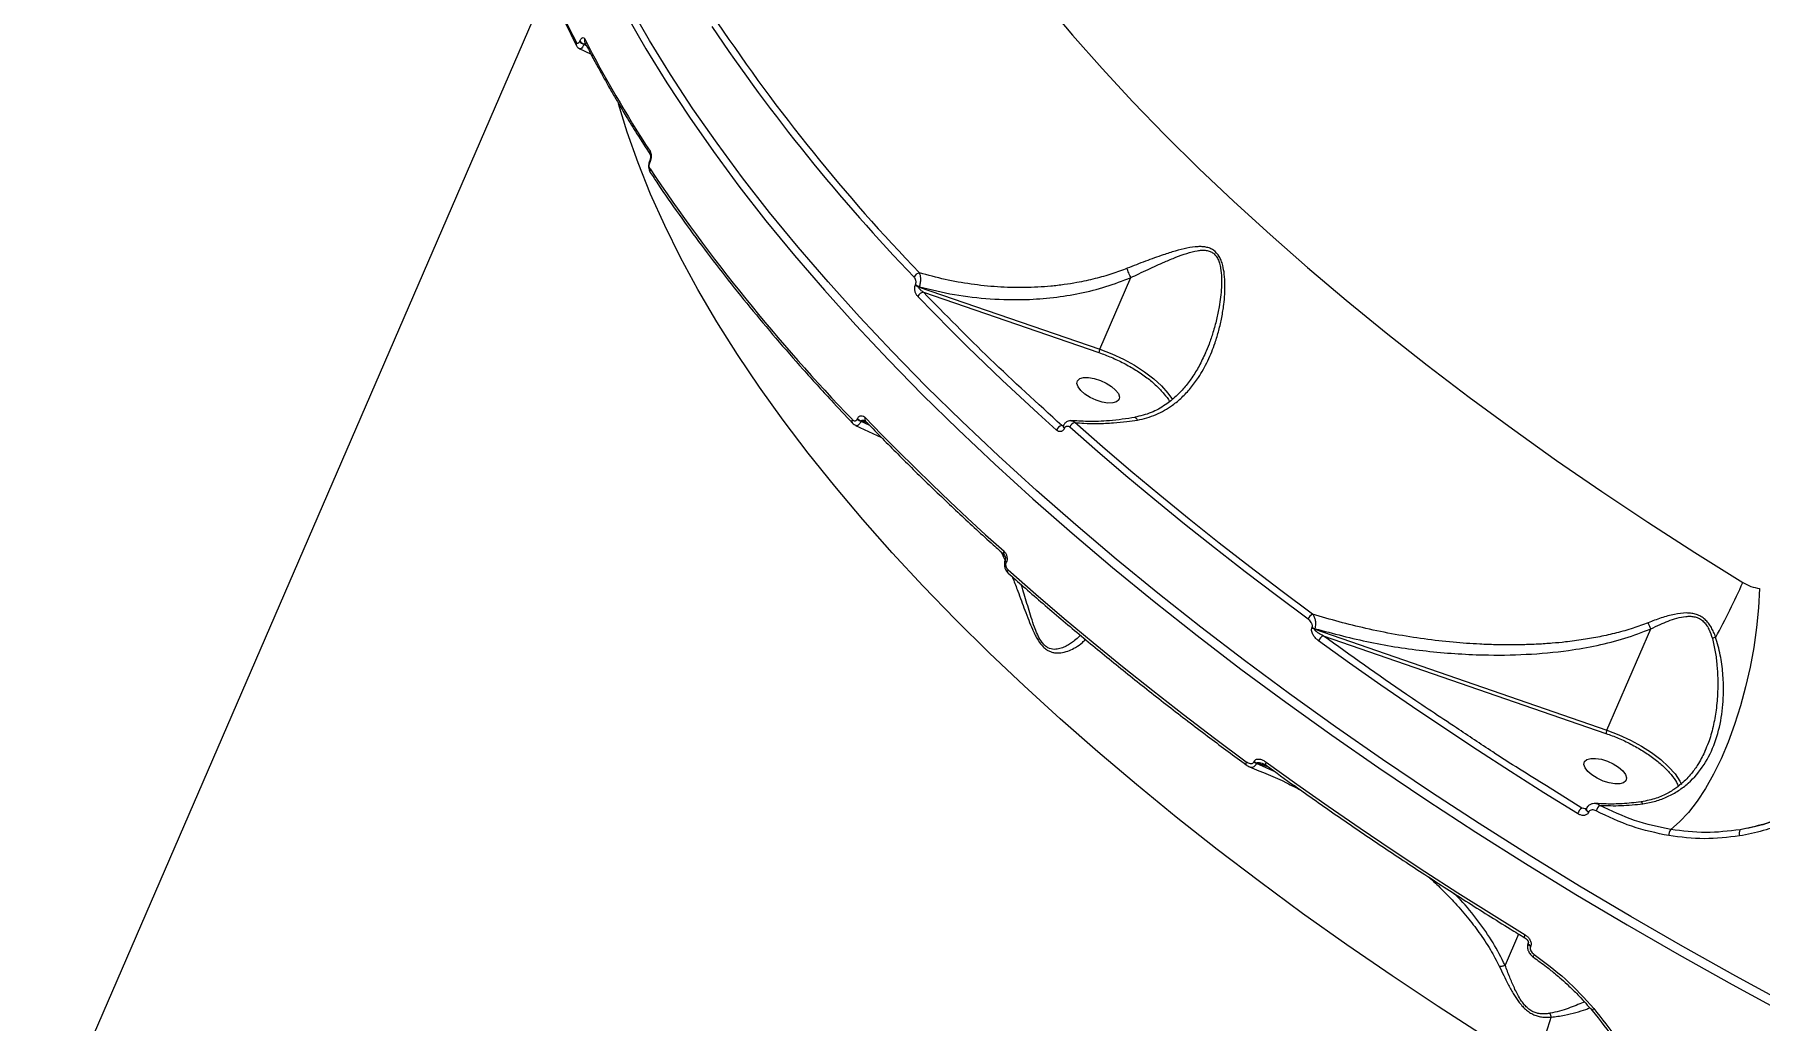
# Model space of a CAD drawing. Header units: millimetres. Extents: x -5873 to 5805, y -5301 to 4302.
# Drawn here: x -879.5 to -538.9, y 110.9 to 305.6 of the extents above; entities that cross this region are included whole.
import ezdxf

# ---------------------------------------------------------------- set-up
doc = ezdxf.new("R2010")
doc.units = ezdxf.units.MM
for name, color, linetype in [('DIKOM_ОБЪЕКТ', 7, 'Continuous'), ('DIKOM_РАЗМЕР_ЗОНА', 7, 'Continuous'), ('DIKOM_РАЗМЕР_ОБЪЕКТА', 7, 'Continuous')]:
    doc.layers.add(name, color=color, linetype=linetype)
doc.styles.add('style1', font='arial.ttf', dxfattribs={"width": 0.8})
doc.dimstyles.new('1-50', dxfattribs={"dimtxt": 300, "dimasz": 200, "dimexe": 100, "dimexo": 0, "dimgap": 100, "dimtad": 1, "dimtxsty": 'style1', "dimcen": 200, "dimclrd": 7, "dimclre": 7, "dimclrt": 7, "dimadec": 1, "dimazin": 2, "dimtfac": 1, "dimtmove": 0, "dimatfit": 2, "dimfxl": 0, "dimlwd": 25, "dimlwe": 18, "dimarcsym": 0})

# ---------------------------------------------------------------- blocks, each defined once
blk = doc.blocks.new('*D9')
at = {"layer": 'Defpoints', "color": 0, "transparency": 16777216}
for p in [(1338.11, 2802.44), (-4588.97, -1585.51), (-117.5, -1585.51)]:
    blk.add_point(p, dxfattribs=at)
at = {"layer": 'DIKOM_РАЗМЕР_ОБЪЕКТА', "color": 7, "lineweight": 18, "transparency": 16777216}
for p, q in [((1338.11, 2802.44), (-4688.97, 2802.44)), ((-117.5, -1585.51), (-4688.97, -1585.51))]:
    blk.add_line(p, q, dxfattribs=at)
at = {"layer": 'DIKOM_РАЗМЕР_ОБЪЕКТА', "color": 7, "lineweight": 25, "transparency": 16777216}
blk.add_line((-4588.97, 2602.44), (-4588.97, -1385.51), dxfattribs=at)
at = {"layer": 'DIKOM_РАЗМЕР_ОБЪЕКТА', "color": 7, "transparency": 16777216}
for points in [[(-4622.31, 2602.44), (-4555.64, 2602.44), (-4588.97, 2802.44)], [(-4622.31, -1385.51), (-4555.64, -1385.51), (-4588.97, -1585.51)]]:
    blk.add_solid(points, dxfattribs=at)
at = {"layer": 'DIKOM_РАЗМЕР_ОБЪЕКТА', "color": 7, "transparency": 16777216, "insert": (-4842.15, 460.98), "char_height": 300, "attachment_point": 5, "rotation": 90, "style": 'style1'}
blk.add_mtext('4400', dxfattribs=at)
blk = doc.blocks.new('*D10')
at = {"layer": 'Defpoints', "color": 0, "transparency": 16777216}
for p in [(4304.51, 1053.39), (-1538.59, -1332.39), (4304.51, -4224.84)]:
    blk.add_point(p, dxfattribs=at)
at = {"layer": 'DIKOM_РАЗМЕР_ОБЪЕКТА', "color": 7, "lineweight": 18, "transparency": 16777216}
for p, q in [((4304.51, 1053.39), (4304.51, -4324.84)), ((-1538.59, -1332.39), (-1538.59, -4324.84))]:
    blk.add_line(p, q, dxfattribs=at)
at = {"layer": 'DIKOM_РАЗМЕР_ОБЪЕКТА', "color": 7, "lineweight": 25, "transparency": 16777216}
blk.add_line((-1338.59, -4224.84), (4104.51, -4224.84), dxfattribs=at)
at = {"layer": 'DIKOM_РАЗМЕР_ОБЪЕКТА', "color": 7, "transparency": 16777216}
for points in [[(-1338.59, -4191.51), (-1338.59, -4258.18), (-1538.59, -4224.84)], [(4104.51, -4191.51), (4104.51, -4258.18), (4304.51, -4224.84)]]:
    blk.add_solid(points, dxfattribs=at)
at = {"layer": 'DIKOM_РАЗМЕР_ОБЪЕКТА', "color": 7, "transparency": 16777216, "insert": (1679.28, -3971.67), "char_height": 300, "attachment_point": 5, "style": 'style1'}
blk.add_mtext('5850', dxfattribs=at)
blk = doc.blocks.new('*D11')
at = {"layer": 'Defpoints', "color": 0, "transparency": 16777216}
for p in [(-510, 4302.44), (-5422.89, -3651.6), (284.83, -3651.6)]:
    blk.add_point(p, dxfattribs=at)
at = {"layer": 'DIKOM_РАЗМЕР_ЗОНА', "color": 7, "lineweight": 18, "transparency": 16777216}
for p, q in [((-510, 4302.44), (-5522.89, 4302.44)), ((284.83, -3651.6), (-5522.89, -3651.6))]:
    blk.add_line(p, q, dxfattribs=at)
at = {"layer": 'DIKOM_РАЗМЕР_ЗОНА', "color": 7, "lineweight": 25, "transparency": 16777216}
blk.add_line((-5422.89, 4102.44), (-5422.89, -3451.6), dxfattribs=at)
at = {"layer": 'DIKOM_РАЗМЕР_ЗОНА', "color": 7, "transparency": 16777216}
for points in [[(-5456.22, 4102.44), (-5389.56, 4102.44), (-5422.89, 4302.44)], [(-5456.22, -3451.6), (-5389.56, -3451.6), (-5422.89, -3651.6)]]:
    blk.add_solid(points, dxfattribs=at)
at = {"layer": 'DIKOM_РАЗМЕР_ЗОНА', "color": 7, "transparency": 16777216, "insert": (-5676.06, -474.49), "char_height": 300, "attachment_point": 5, "rotation": 90, "style": 'style1'}
blk.add_mtext('7950', dxfattribs=at)

msp = doc.modelspace()

# ---------------------------------------------------------------- linework, layer by layer
at = {"layer": 'DIKOM_ОБЪЕКТ', "color": 7, "linetype": 'Continuous', "lineweight": 15}
for p, q in [((-778.022, 315.501), (-894.455, 46.607)), ((-771.827, 304.235), (-771.798, 304.301)), ((-770.941, 303.605), (-770.912, 303.67)), ((-770.458, 303.359), (-770.941, 303.605)), ((-770.556, 303.549), (-770.912, 303.67)), ((-772.065, 302.844), (-769.583, 301.677)), ((-757.971, 280.735), (-757.99, 280.69)), ((-757.933, 280.401), (-757.913, 280.446)), ((-705.529, 256.13), (-705.492, 256.215)), ((-704.74, 255.763), (-704.777, 255.678)), ((-704.777, 255.678), (-669.108, 243.403)), ((-669.108, 243.403), (-662.976, 257.566)), ((-662.976, 257.566), (-662.975, 257.569)), ((-703.941, 254.682), (-669.293, 242.759)), ((-717.337, 228.378), (-712.213, 225.99)), ((-717.002, 229.634), (-716.965, 229.72)), ((-716.25, 229.182), (-716.213, 229.268)), ((-714.533, 228.361), (-716.25, 229.182)), ((-715.017, 228.856), (-716.213, 229.268)), ((-715.608, 229.35), (-715.416, 229.268)), ((-676.323, 228.309), (-676.611, 228.351)), ((-676.333, 228.289), (-676.345, 228.262)), ((-676.12, 227.785), (-676.108, 227.812)), ((-688.673, 203.467), (-688.26, 202.713)), ((-688.26, 202.713), (-687.865, 201.837)), ((-687.781, 201.851), (-687.792, 201.824)), ((-687.568, 201.347), (-687.556, 201.374)), ((-627.23, 188.419), (-627.186, 188.519)), ((-626.624, 188.229), (-626.667, 188.129)), ((-626.667, 188.129), (-568.983, 168.193)), ((-568.983, 168.193), (-560.318, 188.205)), ((-624.999, 186.844), (-569.169, 167.549)), ((-638.709, 161.908), (-638.666, 162.008)), ((-638.147, 161.618), (-638.103, 161.718)), ((-634.391, 159.909), (-638.147, 161.618)), ((-635.793, 160.92), (-638.103, 161.718)), ((-636.884, 161.592), (-636.344, 161.31)), ((-573.958, 152.794), (-580.918, 157.186)), ((-573.057, 152.66), (-573.958, 152.794)), ((-573.303, 152.64), (-573.958, 152.794)), ((-573.046, 152.685), (-573.077, 152.612)), ((-572.606, 151.955), (-572.575, 152.027)), ((-586.414, 127.938), (-589.085, 121.77)), ((-584.513, 126.202), (-584.545, 126.13)), ((-584.073, 125.472), (-584.042, 125.544))]:
    msp.add_line(p, q, dxfattribs=at)
at = {"layer": 'DIKOM_ОБЪЕКТ', "color": 7, "linetype": 'Continuous', "lineweight": 15, "flags": 128}
for points in [[(-533.016, 113.912), (-543.562, 119.626), (-553.979, 125.45), (-564.259, 131.377), (-574.392, 137.404), (-584.37, 143.524), (-594.185, 149.734), (-603.829, 156.026), (-613.293, 162.398), (-622.569, 168.841), (-631.65, 175.353), (-640.528, 181.926), (-649.196, 188.556), (-657.645, 195.237), (-665.87, 201.962), (-673.863, 208.728), (-681.617, 215.527), (-689.126, 222.354), (-696.384, 229.204), (-703.384, 236.07), (-710.121, 242.948), (-716.588, 249.83), (-722.781, 256.711), (-728.694, 263.586), (-734.323, 270.449), (-739.662, 277.293), (-744.706, 284.114), (-749.453, 290.904), (-753.897, 297.66), (-758.035, 304.374), (-761.864, 311.042)], [(-680.03, 312.004), (-674.489, 305.436), (-668.666, 298.86), (-662.565, 292.281), (-656.192, 285.705), (-649.553, 279.139), (-642.654, 272.588), (-635.501, 266.059), (-628.102, 259.558), (-620.463, 253.091), (-612.591, 246.664), (-604.493, 240.282), (-596.178, 233.952), (-587.652, 227.68), (-578.924, 221.471), (-570.002, 215.332), (-560.894, 209.268), (-551.609, 203.284), (-542.155, 197.386)], [(-762.579, 309.392), (-758.75, 302.724), (-754.612, 296.009), (-750.168, 289.254), (-745.421, 282.463), (-740.377, 275.642), (-735.038, 268.798), (-729.409, 261.936), (-723.496, 255.061), (-717.303, 248.179), (-710.836, 241.297), (-704.099, 234.42), (-697.099, 227.553), (-689.841, 220.704), (-682.332, 213.876), (-674.578, 207.077), (-666.585, 200.312), (-658.36, 193.586), (-649.911, 186.905), (-641.243, 180.275), (-632.365, 173.702), (-623.284, 167.191), (-614.008, 160.747), (-604.544, 154.376), (-594.9, 148.083), (-585.085, 141.874), (-575.106, 135.753), (-564.973, 129.727), (-554.694, 123.799), (-544.277, 117.976), (-533.731, 112.261)], [(-593.029, 107.628), (-602.314, 113.612), (-611.422, 119.677), (-620.344, 125.816), (-629.072, 132.025), (-637.598, 138.297), (-645.913, 144.627), (-654.01, 151.008), (-661.882, 157.436), (-669.522, 163.903), (-676.921, 170.404), (-684.073, 176.933), (-690.972, 183.483), (-697.612, 190.05), (-703.985, 196.625), (-710.086, 203.205), (-715.909, 209.781), (-721.449, 216.348), (-726.702, 222.901), (-731.661, 229.432), (-736.322, 235.937), (-740.681, 242.408), (-744.734, 248.84), (-748.478, 255.227), (-751.908, 261.563), (-755.021, 267.841), (-757.815, 274.057), (-760.287, 280.204), (-762.434, 286.277), (-764.138, 291.851)], [(-677.663, 227.448), (-681.294, 230.732), (-684.868, 234.021), (-688.383, 237.316), (-691.839, 240.615), (-695.235, 243.917), (-698.571, 247.223), (-701.846, 250.532), (-705.059, 253.842)], [(-669.108, 243.403), (-666.761, 242.508), (-664.471, 241.454), (-662.294, 240.266), (-660.28, 238.972), (-658.475, 237.602), (-656.923, 236.188), (-655.659, 234.764), (-654.783, 233.484)], [(-670.205, 237.649), (-669.01, 237.269), (-667.849, 236.732), (-666.817, 236.079), (-665.998, 235.365), (-665.457, 234.648), (-665.239, 233.985), (-665.361, 233.429), (-665.814, 233.027), (-666.56, 232.811), (-667.539, 232.798), (-668.672, 232.989), (-669.867, 233.369), (-671.028, 233.906), (-672.06, 234.559), (-672.879, 235.273), (-673.42, 235.99), (-673.638, 236.653), (-673.516, 237.209), (-673.063, 237.611), (-672.317, 237.827), (-671.338, 237.84), (-670.205, 237.649)], [(-715.423, 229.908), (-712.209, 226.597), (-708.935, 223.289), (-705.599, 219.983), (-702.202, 216.68), (-698.747, 213.381), (-695.232, 210.087), (-691.658, 206.797), (-688.027, 203.513)], [(-627.1, 191.112), (-633.354, 195.756), (-639.503, 200.427), (-645.544, 205.125), (-651.475, 209.847), (-657.294, 214.592), (-662.998, 219.357), (-668.585, 224.141), (-674.051, 228.941)], [(-627.993, 190.13), (-634.261, 194.784), (-640.423, 199.466), (-646.478, 204.174), (-652.422, 208.907), (-658.254, 213.662), (-663.97, 218.438), (-669.569, 223.232), (-675.048, 228.042)], [(-687.157, 199.176), (-687.172, 199.184), (-687.248, 199.251), (-687.3, 199.342), (-687.326, 199.455), (-687.325, 199.586), (-687.296, 199.73), (-687.242, 199.882)], [(-687.242, 199.882), (-681.763, 195.072), (-676.164, 190.278), (-670.448, 185.502), (-664.616, 180.747), (-658.671, 176.014), (-652.617, 171.306), (-646.454, 166.624), (-640.186, 161.97)], [(-538.858, 196.165), (-539.069, 192.338), (-539.453, 188.445), (-540.006, 184.525), (-540.722, 180.616), (-541.594, 176.756), (-542.614, 172.984), (-543.772, 169.338), (-545.055, 165.852), (-546.452, 162.562), (-547.948, 159.5), (-549.53, 156.696), (-551.181, 154.178), (-552.884, 151.97), (-554.624, 150.095), (-556.383, 148.572)], [(-574.765, 151.711), (-581.439, 155.849), (-588.038, 160.028), (-594.56, 164.244), (-601.003, 168.497), (-607.363, 172.785), (-613.639, 177.106), (-619.828, 181.459), (-625.928, 185.842)], [(-568.983, 168.193), (-566.636, 167.297), (-564.346, 166.243), (-562.169, 165.055), (-560.155, 163.761), (-558.35, 162.391), (-556.798, 160.978), (-555.534, 159.554), (-554.589, 158.152), (-554.255, 157.499)], [(-640.186, 161.97), (-640.243, 161.82), (-640.277, 161.68), (-640.288, 161.557), (-640.275, 161.454), (-640.239, 161.376), (-640.18, 161.324), (-640.144, 161.308)], [(-636.292, 161.907), (-636.351, 161.75), (-636.385, 161.605), (-636.394, 161.478), (-636.377, 161.375), (-636.335, 161.299), (-636.269, 161.254), (-636.253, 161.248)], [(-636.292, 161.907), (-630.192, 157.524), (-624.003, 153.172), (-617.727, 148.851), (-611.366, 144.563), (-604.924, 140.31), (-598.402, 136.093), (-591.803, 131.915), (-585.129, 127.776)], [(-570.08, 162.439), (-568.885, 162.059), (-567.724, 161.521), (-566.692, 160.869), (-565.873, 160.155), (-565.332, 159.437), (-565.114, 158.774), (-565.236, 158.219), (-565.689, 157.817), (-566.435, 157.6), (-567.414, 157.587), (-568.547, 157.778), (-569.742, 158.158), (-570.903, 158.696), (-571.935, 159.348), (-572.754, 160.062), (-573.295, 160.78), (-573.513, 161.443), (-573.391, 161.998), (-572.938, 162.4), (-572.192, 162.616), (-571.213, 162.63), (-570.08, 162.439)], [(-572.606, 151.955), (-572.819, 152.106), (-572.978, 152.267), (-573.072, 152.423), (-573.091, 152.562), (-573.077, 152.612)], [(-573.045, 152.687), (-573.06, 152.634), (-573.041, 152.495), (-572.947, 152.339), (-572.788, 152.178), (-572.575, 152.027)], [(-585.196, 127.178), (-585.226, 127.205), (-585.25, 127.268), (-585.252, 127.361), (-585.232, 127.48), (-585.19, 127.62), (-585.129, 127.776)], [(-584.073, 125.472), (-584.286, 125.624), (-584.445, 125.784), (-584.539, 125.94), (-584.559, 126.08), (-584.544, 126.132)], [(-584.51, 126.21), (-584.527, 126.152), (-584.508, 126.012), (-584.414, 125.856), (-584.255, 125.696), (-584.042, 125.544)], [(-583.371, 123.919), (-583.439, 123.776), (-583.489, 123.647), (-583.52, 123.537), (-583.53, 123.45), (-583.519, 123.388), (-583.493, 123.356)]]:
    msp.add_lwpolyline(points, dxfattribs=at)
at = {"layer": 'DIKOM_ОБЪЕКТ', "color": 7, "linetype": 'Continuous', "lineweight": 15}
for centre, radius, start, end in [((-634.196, 376.076), 155.928, 188.87407, 207.53977), ((-445.074, 508.922), 362.073, 213.86248, 223.94096), ((-444.592, 509.196), 361.266, 213.86251, 223.94124), ((-771.816, 303.674), 0.71, 154.3437, 205.79606), ((-770.504, 305.155), 1.611, 214.81754, 254.27818), ((-770.477, 305.219), 1.608, 214.78485, 254.30141), ((-770.179, 304.38), 0.719, 154.71494, 206.21078), ((-553.225, 416.529), 244.663, 207.20167, 213.21194), ((-757.693, 280.599), 0.311, 163.48992, 219.53948), ((-757.306, 282.211), 0.688, 153.55403, 210.61112), ((-757.675, 280.644), 0.309, 163.14268, 219.7397), ((-757.313, 278.709), 0.684, 153.49186, 212.55117), ((-457.232, 480.791), 362.119, 213.86307, 223.9403), ((-704.487, 257.109), 1.417, 99.54673, 156.53618), ((-704.176, 257.53), 1.947, 225.96691, 251.99752), ((-704.138, 257.616), 1.948, 225.96406, 251.98702), ((-703.774, 253.297), 1.395, 96.86741, 156.99644), ((-667.068, 242.471), 2.243, 155.43445, 172.62561), ((-717.464, 229.205), 0.602, 149.15299, 219.16738), ((-715.647, 231.036), 1.95, 225.98593, 251.9785), ((-715.611, 231.12), 1.948, 225.96406, 251.98702), ((-714.895, 229.598), 0.612, 149.57752, 217.06661), ((-676.254, 226.87), 1.523, 103.55885, 157.70399), ((-675.883, 228.187), 0.467, 170.50709, 239.55847), ((-675.87, 228.216), 0.469, 171.11338, 239.43912), ((-673.594, 227.431), 1.577, 106.85321, 157.20522), ((-687.559, 203.201), 0.563, 146.23549, 220.23059), ((-687.328, 201.752), 0.47, 171.22779, 239.40479), ((-687.319, 201.777), 0.468, 170.66659, 239.53628), ((-655.694, 246.908), 123.869, 330.85062, 336.43464), ((-626.202, 189.399), 1.934, 117.65302, 157.78427), ((-625.965, 190.18), 2.168, 234.33567, 251.11162), ((-625.925, 190.275), 2.162, 234.32053, 251.14596), ((-624.171, 185.144), 1.89, 115.9667, 158.34562), ((-543.59, 175.851), 11.417, 110.0924, 113.65656), ((-637.447, 163.667), 2.165, 234.33387, 251.13262), ((-637.401, 163.771), 2.17, 234.35899, 251.12729), ((-568.702, 151.471), 2.524, 131.86922, 161.92138), ((-572.342, 150.747), 2.608, 128.29529, 158.32159), ((-554.973, 147.422), 1.819, 140.80656, 181.82541), ((-541.478, 147.814), 1.402, 149.03234, 200.94338), ((-570.734, 112.095), 1.411, 126.38096, 147.07648), ((-656.32, 133.746), 79.479, 336.24555, 343.75627), ((-577.4, 112.654), 2.851, 187.54578, 203.55806)]:
    msp.add_arc(centre, radius, start, end, dxfattribs=at)
for points, knots in [([(-788.304, 351.601), (-788.282, 351.414), (-788.051, 349.452), (-787.362, 345.642), (-786.219, 340.169), (-784.787, 334.618), (-783.101, 329.003), (-781.153, 323.325), (-778.951, 317.589), (-776.478, 311.795), (-774.305, 307.052), (-772.864, 304.223), (-772.425, 303.36)], [0, 0, 0, 0, 0.0123163, 0.1293072, 0.2463154, 0.3633387, 0.4803738, 0.5974186, 0.71447, 0.8315258, 0.948585, 1, 1, 1, 1]), ([(-771.827, 304.235), (-771.851, 304.183), (-771.9, 304.078), (-771.985, 303.957), (-772.073, 303.867), (-772.191, 303.799), (-772.334, 303.802), (-772.415, 303.921), (-772.456, 303.981)], [0, 0, 0, 0, 0.1257417, 0.2510697, 0.3758654, 0.501348, 0.7504791, 1, 1, 1, 1]), ([(-772.456, 303.366), (-772.415, 303.294), (-772.334, 303.151), (-772.122, 302.912), (-771.932, 302.807), (-771.807, 302.737)], [0, 0, 0, 0, 0.2514065, 0.5030558, 1, 1, 1, 1]), ([(-770.941, 303.605), (-771.048, 303.408), (-771.261, 303.016), (-771.58, 302.709), (-771.734, 302.735), (-771.807, 302.748)], [0, 0, 0, 0, 0.3450326, 0.6873322, 1, 1, 1, 1]), ([(-771.798, 304.301), (-771.76, 304.381), (-771.685, 304.541), (-771.555, 304.726), (-771.419, 304.862), (-771.239, 304.965), (-771.018, 304.961), (-770.892, 304.779), (-770.829, 304.687)], [0, 0, 0, 0, 0.1252958, 0.2510316, 0.3755151, 0.5013203, 0.7505251, 1, 1, 1, 1]), ([(-770.912, 303.67), (-770.898, 303.697), (-770.868, 303.753), (-770.8, 303.811), (-770.717, 303.846), (-770.616, 303.857), (-770.546, 303.832), (-770.507, 303.819)], [0, 0, 0, 0, 0.1640793, 0.3401774, 0.5330238, 0.746861, 1, 1, 1, 1]), ([(-770.824, 304.063), (-770.337, 303.12), (-769.438, 301.379), (-768.143, 298.973), (-767.053, 296.997), (-766.165, 295.417), (-765.257, 293.829), (-764.109, 291.856), (-762.497, 289.156), (-760.408, 285.756), (-758.792, 283.249), (-757.91, 281.879)], [0, 0, 0, 0, 0.1290153, 0.2382775, 0.3277849, 0.3975386, 0.4524879, 0.5428805, 0.6642631, 0.8166371, 1, 1, 1, 1]), ([(-757.991, 280.688), (-758.031, 280.585), (-758.109, 280.382), (-758.204, 279.945), (-758.232, 279.402), (-758.152, 278.852), (-758.013, 278.588), (-757.957, 278.479)], [0, 0, 0, 0, 0.1496521, 0.2933329, 0.565155, 0.8214988, 1, 1, 1, 1]), ([(-757.925, 279.014), (-757.968, 279.1), (-758.054, 279.271), (-758.092, 279.646), (-758.057, 280.049), (-757.974, 280.283), (-757.933, 280.401)], [0, 0, 0, 0, 0.2500295, 0.499843, 0.7492054, 1, 1, 1, 1]), ([(-757.898, 281.86), (-757.893, 281.851), (-757.883, 281.832), (-757.861, 281.762), (-757.84, 281.656), (-757.828, 281.513), (-757.83, 281.337), (-757.852, 281.138), (-757.897, 280.926), (-757.946, 280.799), (-757.972, 280.733)], [0, 0, 0, 0, 0.0938828, 0.1955124, 0.3057846, 0.42556, 0.5552006, 0.6945898, 0.8429412, 1, 1, 1, 1]), ([(-757.922, 282.517), (-757.859, 282.39), (-757.733, 282.135), (-757.677, 281.574), (-757.727, 280.972), (-757.851, 280.622), (-757.913, 280.446)], [0, 0, 0, 0, 0.249999, 0.4998331, 0.7494735, 1, 1, 1, 1]), ([(-757.872, 278.353), (-757.386, 277.605), (-755.589, 274.846), (-752.233, 270.047), (-747.81, 263.958), (-743.135, 257.849), (-738.232, 251.725), (-733.102, 245.589), (-727.739, 239.446), (-722.69, 233.86), (-719.332, 230.323), (-717.919, 228.835)], [0, 0, 0, 0, 0.0458885, 0.1693892, 0.2928855, 0.4163775, 0.5398657, 0.6633468, 0.7868247, 0.9102952, 1, 1, 1, 1]), ([(-661.702, 229.441), (-661.07, 229.572), (-659.797, 229.835), (-658.007, 230.496), (-656.311, 231.34), (-654.592, 232.454), (-652.858, 233.903), (-651.153, 235.735), (-649.394, 238.128), (-647.733, 241.112), (-646.457, 244.272), (-645.587, 247.15), (-645.008, 249.679), (-644.633, 252.067), (-644.436, 254.223), (-644.383, 256.232), (-644.486, 258.154), (-644.761, 259.758), (-645.127, 260.907), (-645.644, 262.011), (-646.408, 262.877), (-647.369, 263.381), (-648.133, 263.596), (-648.944, 263.687), (-650.185, 263.68), (-651.951, 263.409), (-654.221, 262.825), (-656.941, 261.962), (-660.09, 260.835), (-662.503, 259.88), (-663.714, 259.401)], [0, 0, 0, 0, 0.0313126, 0.0630873, 0.0939379, 0.1255625, 0.165557, 0.2071689, 0.2507388, 0.3133115, 0.3752883, 0.4166909, 0.4587715, 0.5001164, 0.5326198, 0.5624601, 0.5964646, 0.6253559, 0.6418225, 0.6568724, 0.6882486, 0.703388, 0.7196696, 0.7345083, 0.7507994, 0.7906441, 0.8333515, 0.8757659, 0.9376992, 1, 1, 1, 1]), ([(-662.976, 257.566), (-662.452, 257.82), (-661.317, 258.372), (-659.636, 259.165), (-657.933, 259.951), (-656.102, 260.764), (-654.106, 261.599), (-651.966, 262.381), (-650.275, 262.838), (-649.059, 262.982), (-648.267, 262.979), (-647.521, 262.84), (-646.817, 262.508), (-646.327, 262.055), (-645.997, 261.591), (-645.725, 261.086), (-645.46, 260.367), (-645.19, 259.148), (-645.058, 257.539), (-645.095, 255.619), (-645.265, 253.708), (-645.576, 251.596), (-646.058, 249.261), (-646.734, 246.802), (-647.479, 244.566), (-648.055, 243.224), (-648.315, 242.618)], [0, 0, 0, 0, 0.043731, 0.0948592, 0.1420555, 0.1892294, 0.2531966, 0.3168418, 0.3793375, 0.4045254, 0.4267887, 0.4518362, 0.4744857, 0.4979262, 0.5099547, 0.5223991, 0.5448439, 0.5702485, 0.6182053, 0.6657854, 0.7131804, 0.7606027, 0.8240324, 0.89011, 0.950405, 1, 1, 1, 1]), ([(-663.714, 259.401), (-664.713, 259.023), (-666.778, 258.243), (-670.095, 257.305), (-673.244, 256.621), (-676.178, 256.152), (-678.751, 255.854), (-681.399, 255.661), (-684.91, 255.548), (-689.325, 255.671), (-694.54, 256.222), (-699.694, 257.128), (-703.044, 258.046), (-704.722, 258.506)], [0, 0, 0, 0, 0.0781075, 0.1613318, 0.2497934, 0.3106118, 0.3750505, 0.4356379, 0.5007505, 0.6262809, 0.7508227, 0.8751052, 1, 1, 1, 1]), ([(-662.975, 257.569), (-663.049, 257.711), (-663.199, 257.999), (-663.408, 258.483), (-663.59, 258.968), (-663.673, 259.258), (-663.714, 259.401)], [0, 0, 0, 0, 0.2457989, 0.5000388, 0.7542294, 1, 1, 1, 1]), ([(-705.492, 256.215), (-705.47, 256.276), (-705.425, 256.398), (-705.401, 256.607), (-705.406, 256.82), (-705.454, 257.093), (-705.572, 257.408), (-705.715, 257.585), (-705.787, 257.673)], [0, 0, 0, 0, 0.1242831, 0.2501074, 0.3726145, 0.500566, 0.7503526, 1, 1, 1, 1]), ([(-705.059, 253.842), (-705.172, 253.981), (-705.398, 254.26), (-705.582, 254.754), (-705.659, 255.182), (-705.669, 255.516), (-705.633, 255.844), (-705.563, 256.035), (-705.529, 256.13)], [0, 0, 0, 0, 0.2496077, 0.4993637, 0.6272904, 0.7498936, 0.8763647, 1, 1, 1, 1]), ([(-703.941, 254.682), (-704.132, 254.807), (-704.42, 254.993), (-704.695, 255.309), (-704.785, 255.5), (-704.797, 255.613), (-704.784, 255.657), (-704.777, 255.678)], [0, 0, 0, 0, 0.4998143, 0.7497776, 0.8917149, 0.9485417, 1, 1, 1, 1]), ([(-704.74, 255.763), (-704.698, 255.886), (-704.613, 256.13), (-704.528, 256.536), (-704.481, 256.943), (-704.468, 257.452), (-704.527, 258.032), (-704.658, 258.35), (-704.722, 258.506)], [0, 0, 0, 0, 0.1344525, 0.2676528, 0.398082, 0.5246051, 0.7667517, 1, 1, 1, 1]), ([(-704.74, 255.763), (-702.45, 255.203), (-697.858, 254.079), (-690.768, 253.266), (-684.216, 253.135), (-678.286, 253.571), (-673.023, 254.415), (-667.869, 255.683), (-664.61, 256.939), (-662.975, 257.569)], [0, 0, 0, 0, 0.1663115, 0.3333899, 0.4995699, 0.625222, 0.7503523, 0.8748267, 1, 1, 1, 1]), ([(-676.611, 228.351), (-681.404, 232.724), (-690.991, 241.471), (-699.624, 250.279), (-703.941, 254.682)], [0, 0, 0, 0, 0.5000018, 1, 1, 1, 1]), ([(-669.293, 242.759), (-668.48, 242.461), (-666.818, 241.851), (-664.354, 240.679), (-661.966, 239.324), (-659.78, 237.818), (-657.886, 236.231), (-656.43, 234.65), (-655.602, 233.59), (-655.378, 233.098), (-655.375, 233.091)], [0, 0, 0, 0, 0.1341486, 0.2744129, 0.4190818, 0.566067, 0.7130514, 0.8577201, 0.9979913, 1, 1, 1, 1]), ([(-648.259, 242.707), (-648.666, 241.827), (-649.455, 240.122), (-650.874, 237.821), (-652.394, 235.825), (-654.131, 234.001), (-656.263, 232.294), (-658.958, 230.751), (-661.124, 230.238), (-662.231, 229.976)], [0, 0, 0, 0, 0.1452429, 0.2810953, 0.4088582, 0.5245466, 0.6654565, 0.8290171, 1, 1, 1, 1]), ([(-717.981, 229.513), (-717.901, 229.443), (-717.743, 229.303), (-717.511, 229.25), (-717.33, 229.283), (-717.201, 229.355), (-717.085, 229.469), (-717.029, 229.579), (-717.002, 229.634)], [0, 0, 0, 0, 0.2487793, 0.498297, 0.6263283, 0.7493054, 0.8753707, 1, 1, 1, 1]), ([(-717.934, 228.828), (-717.837, 228.737), (-717.641, 228.555), (-717.428, 228.451), (-717.322, 228.4)], [0, 0, 0, 0, 0.4993536, 1, 1, 1, 1]), ([(-717.321, 228.414), (-717.222, 228.384), (-717.064, 228.335), (-716.82, 228.449), (-716.621, 228.612), (-716.423, 228.855), (-716.308, 229.073), (-716.25, 229.182)], [0, 0, 0, 0, 0.2889836, 0.4605685, 0.6370798, 0.8169117, 1, 1, 1, 1]), ([(-716.965, 229.72), (-716.921, 229.805), (-716.833, 229.978), (-716.651, 230.153), (-716.448, 230.264), (-716.164, 230.315), (-715.799, 230.236), (-715.548, 230.017), (-715.423, 229.908)], [0, 0, 0, 0, 0.1238546, 0.2505807, 0.373275, 0.5015279, 0.7510287, 1, 1, 1, 1]), ([(-716.213, 229.268), (-716.202, 229.286), (-716.18, 229.325), (-716.094, 229.382), (-715.907, 229.412), (-715.684, 229.387), (-715.533, 229.317), (-715.484, 229.294)], [0, 0, 0, 0, 0.0829826, 0.174365, 0.4031498, 0.8045045, 1, 1, 1, 1]), ([(-715.383, 229.229), (-713.407, 227.195), (-709.443, 223.114), (-703.228, 216.996), (-696.797, 210.88), (-691.709, 206.162), (-688.704, 203.493), (-687.978, 202.849)], [0, 0, 0, 0, 0.2305015, 0.462435, 0.6943512, 0.9262472, 1, 1, 1, 1]), ([(-676.181, 228.229), (-676.249, 228.235), (-676.397, 228.25), (-676.536, 228.315), (-676.611, 228.351)], [0, 0, 0, 0, 0.4596656, 1, 1, 1, 1]), ([(-674.689, 229.315), (-674.829, 229.317), (-675.127, 229.321), (-675.584, 229.154), (-676.036, 228.823), (-676.232, 228.471), (-676.334, 228.288)], [0, 0, 0, 0, 0.2114008, 0.4499741, 0.7157347, 1, 1, 1, 1]), ([(-676.108, 227.812), (-676.08, 227.867), (-676.025, 227.977), (-675.909, 228.101), (-675.777, 228.19), (-675.586, 228.253), (-675.326, 228.24), (-675.141, 228.108), (-675.048, 228.042)], [0, 0, 0, 0, 0.1249892, 0.2509867, 0.3752318, 0.5011852, 0.7504927, 1, 1, 1, 1]), ([(-662.129, 229.957), (-663.834, 229.703), (-666.998, 229.231), (-671.292, 229.096), (-673.822, 229.263), (-674.966, 229.339)], [0, 0, 0, 0, 0.390371, 0.7242476, 1, 1, 1, 1]), ([(-674.681, 229.276), (-674.613, 229.278), (-674.386, 229.285), (-674.189, 229.082), (-674.051, 228.941)], [0, 0, 0, 0, 0.3036226, 1, 1, 1, 1]), ([(-674.051, 228.941), (-673.45, 228.894), (-671.982, 228.78), (-669.445, 228.732), (-666.621, 228.842), (-663.98, 229.093), (-662.398, 229.335), (-661.702, 229.441)], [0, 0, 0, 0, 0.1503634, 0.3668198, 0.6226241, 0.8340835, 1, 1, 1, 1]), ([(-661.702, 229.441), (-661.746, 229.521), (-661.837, 229.689), (-661.979, 229.855), (-662.112, 229.949), (-662.187, 229.936), (-662.219, 229.931)], [0, 0, 0, 0, 0.2469633, 0.5115772, 0.789447, 1, 1, 1, 1]), ([(-676.12, 227.785), (-676.16, 227.704), (-676.241, 227.543), (-676.41, 227.361), (-676.602, 227.229), (-676.882, 227.137), (-677.26, 227.157), (-677.529, 227.351), (-677.663, 227.448)], [0, 0, 0, 0, 0.1251349, 0.251014, 0.3751734, 0.5012614, 0.7504829, 1, 1, 1, 1]), ([(-688.26, 202.713), (-688.175, 202.677), (-688.045, 202.623), (-687.85, 202.625), (-687.784, 202.626)], [0, 0, 0, 0, 0.6591323, 1, 1, 1, 1]), ([(-688.037, 202.886), (-687.97, 202.813), (-687.841, 202.67), (-687.731, 202.389), (-687.7, 202.103), (-687.754, 201.934), (-687.781, 201.851)], [0, 0, 0, 0, 0.2780411, 0.5370361, 0.7736294, 1, 1, 1, 1]), ([(-688.027, 203.513), (-687.907, 203.382), (-687.668, 203.12), (-687.488, 202.641), (-687.422, 202.239), (-687.419, 201.934), (-687.458, 201.637), (-687.523, 201.462), (-687.556, 201.374)], [0, 0, 0, 0, 0.2500089, 0.4991883, 0.6251348, 0.7494914, 0.8750293, 1, 1, 1, 1]), ([(-687.793, 201.824), (-687.841, 201.688), (-687.934, 201.426), (-687.969, 200.993), (-687.938, 200.587), (-687.826, 200.117), (-687.602, 199.62), (-687.333, 199.34), (-687.207, 199.209)], [0, 0, 0, 0, 0.1583506, 0.3065599, 0.443917, 0.5712516, 0.7994039, 1, 1, 1, 1]), ([(-687.242, 199.882), (-687.324, 199.972), (-687.489, 200.152), (-687.612, 200.48), (-687.657, 200.755), (-687.66, 200.964), (-687.634, 201.167), (-687.59, 201.287), (-687.568, 201.347)], [0, 0, 0, 0, 0.2499966, 0.4991901, 0.6254675, 0.749523, 0.8754092, 1, 1, 1, 1]), ([(-687.191, 199.219), (-686.212, 198.343), (-682.968, 195.439), (-677.256, 190.535), (-670.066, 184.511), (-662.684, 178.522), (-655.124, 172.571), (-647.641, 166.838), (-642.595, 163.112), (-640.193, 161.338)], [0, 0, 0, 0, 0.0682089, 0.2259473, 0.3836667, 0.541364, 0.699038, 0.856679, 1, 1, 1, 1]), ([(-686.456, 198.564), (-686.385, 198.395), (-685.99, 197.449), (-685.376, 195.831), (-684.609, 193.778), (-683.901, 191.855), (-683.198, 189.985), (-682.553, 188.402), (-682.005, 187.222), (-681.385, 186.044), (-680.664, 184.987), (-679.836, 184.218), (-679.202, 183.818), (-678.56, 183.57), (-677.63, 183.392), (-676.435, 183.49), (-675.106, 183.907), (-673.748, 184.593), (-672.648, 185.346), (-672.147, 185.935), (-671.973, 186.139)], [0, 0, 0, 0, 0.0171688, 0.0963682, 0.1582893, 0.2161691, 0.280448, 0.3362765, 0.3679162, 0.3966993, 0.456965, 0.4867738, 0.5173808, 0.5463005, 0.5779735, 0.6539619, 0.7359739, 0.8175299, 0.9367858, 1, 1, 1, 1]), ([(-672.961, 186.966), (-673.029, 186.886), (-673.351, 186.506), (-674.002, 185.945), (-674.875, 185.293), (-675.754, 184.773), (-676.726, 184.35), (-677.641, 184.14), (-678.428, 184.157), (-679.05, 184.305), (-679.67, 184.63), (-680.268, 185.173), (-680.886, 186.009), (-681.481, 187.161), (-682.088, 188.699), (-682.659, 190.42), (-683.223, 192.277), (-683.771, 194.114), (-684.235, 195.677), (-684.532, 196.606), (-684.641, 196.946)], [0, 0, 0, 0, 0.0250504, 0.1179328, 0.187435, 0.2570168, 0.3270176, 0.3976683, 0.4352199, 0.4683732, 0.5045117, 0.539069, 0.5725787, 0.6255168, 0.6799282, 0.7497918, 0.8199932, 0.8899687, 0.9597099, 1, 1, 1, 1]), ([(-542.155, 197.386), (-541.624, 197.094), (-540.563, 196.509), (-539.426, 196.28), (-538.858, 196.165)], [0, 0, 0, 0, 0.5004331, 1, 1, 1, 1]), ([(-560.859, 189.398), (-561.841, 189.031), (-563.883, 188.268), (-567.077, 187.37), (-570.363, 186.626), (-573.728, 186.037), (-576.873, 185.625), (-579.862, 185.342), (-582.666, 185.157), (-585.469, 185.052), (-588.278, 185.02), (-591.103, 185.056), (-594.822, 185.195), (-599.501, 185.529), (-605.086, 186.167), (-610.841, 187.076), (-616.451, 188.217), (-621.893, 189.547), (-625.361, 190.589), (-627.1, 191.112)], [0, 0, 0, 0, 0.0475377, 0.0988205, 0.1492375, 0.1985514, 0.2514817, 0.2905758, 0.3321964, 0.3763717, 0.4151153, 0.4568797, 0.5016848, 0.5801496, 0.6647744, 0.750888, 0.8385495, 0.9190233, 1, 1, 1, 1]), ([(-626.624, 188.229), (-626.576, 188.375), (-626.483, 188.659), (-626.445, 189.129), (-626.469, 189.567), (-626.563, 190.08), (-626.759, 190.637), (-626.988, 190.956), (-627.1, 191.112)], [0, 0, 0, 0, 0.1501498, 0.2929807, 0.4248995, 0.5488183, 0.7794357, 1, 1, 1, 1]), ([(-547.513, 186.573), (-547.641, 186.91), (-547.885, 187.553), (-548.359, 188.485), (-548.915, 189.329), (-549.601, 190.08), (-550.399, 190.67), (-551.292, 191.07), (-552.249, 191.291), (-553.711, 191.389), (-555.75, 191.108), (-558.286, 190.395), (-560, 189.731), (-560.859, 189.398)], [0, 0, 0, 0, 0.0657227, 0.1254998, 0.1908447, 0.2510034, 0.3133812, 0.3762158, 0.4361126, 0.5015304, 0.6579092, 0.8285307, 1, 1, 1, 1]), ([(-627.186, 188.519), (-627.173, 188.554), (-627.147, 188.626), (-627.129, 188.786), (-627.151, 188.99), (-627.232, 189.228), (-627.386, 189.519), (-627.638, 189.841), (-627.875, 190.034), (-627.993, 190.13)], [0, 0, 0, 0, 0.0616617, 0.1252868, 0.2506519, 0.3692984, 0.5010209, 0.7503636, 1, 1, 1, 1]), ([(-625.928, 185.842), (-626.119, 185.996), (-626.499, 186.304), (-626.973, 186.915), (-627.26, 187.526), (-627.318, 187.991), (-627.291, 188.248), (-627.25, 188.362), (-627.23, 188.419)], [0, 0, 0, 0, 0.249872, 0.4995011, 0.7488466, 0.8743999, 0.9379985, 1, 1, 1, 1]), ([(-624.999, 186.844), (-625.323, 187.008), (-625.811, 187.255), (-626.348, 187.643), (-626.595, 187.88), (-626.67, 188.03), (-626.678, 188.092), (-626.671, 188.117), (-626.667, 188.129)], [0, 0, 0, 0, 0.4982027, 0.7484291, 0.9096312, 0.9611122, 0.9815581, 1, 1, 1, 1]), ([(-626.624, 188.229), (-623.012, 187.278), (-615.8, 185.377), (-604.665, 183.69), (-594.351, 182.952), (-584.943, 183.062), (-577.412, 183.741), (-570.908, 184.876), (-565.443, 186.226), (-562.012, 187.556), (-560.317, 188.213)], [0, 0, 0, 0, 0.1664698, 0.3324434, 0.4987732, 0.6240182, 0.7488537, 0.8337976, 0.9179427, 1, 1, 1, 1]), ([(-560.317, 188.213), (-560.416, 188.401), (-560.614, 188.776), (-560.778, 189.191), (-560.859, 189.398)], [0, 0, 0, 0, 0.4999867, 1, 1, 1, 1]), ([(-560.318, 188.205), (-559.696, 188.507), (-558.568, 189.055), (-556.857, 189.768), (-555.18, 190.341), (-553.678, 190.665), (-552.468, 190.71), (-551.557, 190.588), (-550.701, 190.266), (-549.946, 189.717), (-549.325, 188.986), (-548.672, 187.872), (-548.37, 186.927), (-548.171, 186.309)], [0, 0, 0, 0, 0.1375849, 0.2496824, 0.3738523, 0.4983021, 0.564642, 0.6235493, 0.6870713, 0.7493881, 0.8086558, 0.8747373, 1, 1, 1, 1]), ([(-560.318, 188.205), (-560.317, 188.207), (-560.316, 188.209), (-560.317, 188.211), (-560.317, 188.212), (-560.317, 188.213)], [0, 0, 0, 0, 0.5559969, 0.7897663, 1, 1, 1, 1]), ([(-598.68, 168.651), (-602, 170.843), (-611.033, 176.807), (-619.588, 182.955), (-624.999, 186.844)], [0, 0, 0, 0, 0.3675266, 1, 1, 1, 1]), ([(-561.877, 153.663), (-561.022, 153.816), (-559.322, 154.122), (-556.974, 155.022), (-554.824, 156.209), (-552.261, 158.18), (-549.655, 161.267), (-547.506, 165.696), (-546.267, 170.615), (-545.887, 175.27), (-546.058, 179.43), (-546.504, 183.045), (-547.175, 185.394), (-547.513, 186.573)], [0, 0, 0, 0, 0.062977, 0.1251354, 0.1876148, 0.250284, 0.3749764, 0.4992949, 0.6242144, 0.7486001, 0.8323192, 0.9158184, 1, 1, 1, 1]), ([(-548.171, 186.309), (-547.962, 185.439), (-547.543, 183.705), (-547.231, 181.053), (-547.075, 178.402), (-547.098, 175.426), (-547.363, 172.226), (-547.981, 168.867), (-548.74, 166.156), (-549.408, 164.619), (-549.647, 164.07)], [0, 0, 0, 0, 0.1149038, 0.2292184, 0.3438002, 0.4587967, 0.6173919, 0.7668491, 0.9167127, 1, 1, 1, 1]), ([(-580.918, 157.186), (-584.494, 159.405), (-590.549, 163.164), (-596.318, 167.057), (-598.68, 168.651)], [0, 0, 0, 0, 0.5904682, 1, 1, 1, 1]), ([(-568.983, 168.193), (-569.007, 168.135), (-569.054, 168.02), (-569.114, 167.83), (-569.158, 167.658), (-569.165, 167.585), (-569.169, 167.549)], [0, 0, 0, 0, 0.2500547, 0.4999764, 0.75001, 1, 1, 1, 1]), ([(-569.169, 167.549), (-568.356, 167.251), (-566.694, 166.641), (-564.23, 165.47), (-561.842, 164.115), (-559.654, 162.608), (-557.767, 161.023), (-556.287, 159.437), (-555.323, 158.124), (-555.014, 157.387), (-554.907, 157.132)], [0, 0, 0, 0, 0.1251159, 0.2559554, 0.3909035, 0.5279983, 0.6650947, 0.8000465, 0.9308818, 1, 1, 1, 1]), ([(-549.561, 164.2), (-549.978, 163.329), (-550.707, 161.805), (-551.924, 160.075), (-552.978, 158.839), (-554.057, 157.775), (-555.428, 156.666), (-557.267, 155.54), (-559.645, 154.513), (-561.541, 154.171), (-562.56, 153.987)], [0, 0, 0, 0, 0.1663584, 0.2911783, 0.3737586, 0.4543895, 0.557714, 0.6834563, 0.8298002, 1, 1, 1, 1]), ([(-640.241, 161.378), (-640.125, 161.291), (-639.894, 161.117), (-639.644, 161.006), (-639.52, 160.951)], [0, 0, 0, 0, 0.5044238, 1, 1, 1, 1]), ([(-640.186, 161.97), (-640.062, 161.888), (-639.814, 161.725), (-639.472, 161.612), (-639.2, 161.59), (-639.001, 161.625), (-638.819, 161.718), (-638.745, 161.846), (-638.709, 161.908)], [0, 0, 0, 0, 0.2485679, 0.4979298, 0.6297529, 0.7488609, 0.8790542, 1, 1, 1, 1]), ([(-639.534, 160.926), (-637.072, 159.942), (-633.57, 158.542), (-630.287, 156.788), (-629.312, 156.267)], [0, 0, 0, 0, 0.7032671, 1, 1, 1, 1]), ([(-639.517, 160.969), (-639.395, 160.923), (-639.192, 160.845), (-638.888, 160.89), (-638.622, 161.012), (-638.355, 161.243), (-638.218, 161.491), (-638.147, 161.618)], [0, 0, 0, 0, 0.250037, 0.41934, 0.5994039, 0.794169, 1, 1, 1, 1]), ([(-638.666, 162.008), (-638.639, 162.06), (-638.585, 162.166), (-638.429, 162.328), (-638.094, 162.506), (-637.542, 162.505), (-636.894, 162.298), (-636.493, 162.037), (-636.292, 161.907)], [0, 0, 0, 0, 0.0621309, 0.126013, 0.2513787, 0.5007427, 0.750373, 1, 1, 1, 1]), ([(-638.103, 161.718), (-638.097, 161.729), (-638.084, 161.751), (-638.035, 161.786), (-637.878, 161.826), (-637.546, 161.786), (-637.195, 161.707), (-636.968, 161.613), (-636.908, 161.588)], [0, 0, 0, 0, 0.0311574, 0.0657055, 0.1526061, 0.4242755, 0.8487659, 1, 1, 1, 1]), ([(-636.291, 161.28), (-634.371, 159.887), (-629.776, 156.553), (-622.325, 151.341), (-613.974, 145.64), (-605.477, 140.002), (-596.839, 134.436), (-590.073, 130.164), (-586.147, 127.774), (-585.188, 127.19)], [0, 0, 0, 0, 0.1189812, 0.2846456, 0.4502479, 0.6157795, 0.781223, 0.9465568, 1, 1, 1, 1]), ([(-571.232, 153.703), (-571.43, 153.702), (-571.821, 153.698), (-572.37, 153.481), (-572.802, 153.136), (-572.969, 152.828), (-573.045, 152.687)], [0, 0, 0, 0, 0.2741492, 0.5406343, 0.7899805, 1, 1, 1, 1]), ([(-570.387, 153.35), (-570.562, 153.474), (-570.828, 153.662), (-571.109, 153.666), (-571.205, 153.668)], [0, 0, 0, 0, 0.658244, 1, 1, 1, 1]), ([(-562.252, 154.028), (-563.496, 153.892), (-565.806, 153.64), (-568.792, 153.579), (-570.508, 153.674), (-571.202, 153.713)], [0, 0, 0, 0, 0.4097368, 0.7612679, 1, 1, 1, 1]), ([(-570.387, 153.35), (-568.987, 153.303), (-566.192, 153.208), (-563.313, 153.511), (-561.877, 153.663)], [0, 0, 0, 0, 0.5009714, 1, 1, 1, 1]), ([(-556.383, 148.572), (-558.783, 149.075), (-563.586, 150.083), (-568.12, 152.261), (-570.387, 153.35)], [0, 0, 0, 0, 0.4999532, 1, 1, 1, 1]), ([(-561.877, 153.663), (-561.964, 153.783), (-562.098, 153.967), (-562.249, 154.032), (-562.307, 154.013), (-562.323, 154.008)], [0, 0, 0, 0, 0.5760442, 0.8868354, 1, 1, 1, 1]), ([(-525.433, 154.573), (-526.734, 153.682), (-529.336, 151.901), (-533.617, 149.852), (-538.094, 148.24), (-541.223, 147.622), (-542.787, 147.313)], [0, 0, 0, 0, 0.2506444, 0.5013251, 0.7506014, 1, 1, 1, 1]), ([(-525.527, 155.847), (-526.772, 154.989), (-529.283, 153.258), (-533.458, 151.21), (-537.918, 149.547), (-541.084, 148.874), (-542.68, 148.535)], [0, 0, 0, 0, 0.2440508, 0.4920603, 0.7440428, 1, 1, 1, 1]), ([(-525.699, 155.662), (-526.571, 155.05), (-528.286, 153.848), (-530.989, 152.34), (-534.253, 150.824), (-538.118, 149.441), (-541.179, 148.833), (-542.68, 148.535)], [0, 0, 0, 0, 0.173136, 0.3402607, 0.5013843, 0.7555296, 1, 1, 1, 1]), ([(-572.606, 151.955), (-572.654, 151.867), (-572.752, 151.687), (-572.989, 151.507), (-573.265, 151.394), (-573.662, 151.34), (-574.186, 151.409), (-574.572, 151.61), (-574.765, 151.711)], [0, 0, 0, 0, 0.1230842, 0.2505271, 0.3721911, 0.5011062, 0.7503334, 1, 1, 1, 1]), ([(-573.077, 152.632), (-573.094, 152.628), (-573.154, 152.616), (-573.247, 152.625), (-573.312, 152.632)], [0, 0, 0, 0, 0.2988442, 1, 1, 1, 1]), ([(-571.101, 152.254), (-571.236, 152.313), (-571.505, 152.432), (-571.928, 152.467), (-572.26, 152.375), (-572.475, 152.209), (-572.542, 152.087), (-572.575, 152.027)], [0, 0, 0, 0, 0.2497444, 0.4991512, 0.7487783, 0.8772435, 1, 1, 1, 1]), ([(-556.791, 147.364), (-559.245, 147.881), (-564.152, 148.914), (-568.785, 151.141), (-571.101, 152.254)], [0, 0, 0, 0, 0.4999964, 1, 1, 1, 1]), ([(-542.787, 147.313), (-545.098, 147.034), (-549.718, 146.475), (-554.433, 147.068), (-556.791, 147.364)], [0, 0, 0, 0, 0.5000082, 1, 1, 1, 1]), ([(-542.68, 148.535), (-544.94, 148.259), (-549.461, 147.708), (-554.075, 148.284), (-556.383, 148.572)], [0, 0, 0, 0, 0.4999941, 1, 1, 1, 1]), ([(-604.103, 139.143), (-603.986, 139.039), (-603.053, 138.207), (-601.443, 136.631), (-599.016, 134.127), (-596.602, 131.373), (-594.145, 128.186), (-591.982, 124.965), (-590.797, 122.661), (-590.233, 121.563)], [0, 0, 0, 0, 0.0204226, 0.1630915, 0.2955578, 0.4794987, 0.6477035, 0.8320916, 1, 1, 1, 1]), ([(-589.09, 121.764), (-589.847, 123.27), (-591.38, 126.319), (-594.43, 130.585), (-597.019, 133.843), (-598.749, 135.54), (-599.189, 135.972)], [0, 0, 0, 0, 0.2929524, 0.5933648, 0.896624, 1, 1, 1, 1]), ([(-585.197, 127.179), (-585.074, 127.095), (-584.844, 126.936), (-584.627, 126.678), (-584.524, 126.482), (-584.49, 126.368), (-584.486, 126.274), (-584.504, 126.226), (-584.512, 126.204)], [0, 0, 0, 0, 0.3500408, 0.6572429, 0.7819658, 0.8786133, 0.9457404, 1, 1, 1, 1]), ([(-585.129, 127.776), (-584.948, 127.647), (-584.587, 127.39), (-584.234, 126.923), (-584.041, 126.507), (-583.958, 126.175), (-583.943, 125.842), (-584.009, 125.642), (-584.042, 125.544)], [0, 0, 0, 0, 0.2496813, 0.4988592, 0.6276987, 0.7494856, 0.8768654, 1, 1, 1, 1]), ([(-584.544, 126.132), (-584.586, 126.013), (-584.67, 125.771), (-584.699, 125.243), (-584.54, 124.581), (-584.112, 123.866), (-583.703, 123.529), (-583.493, 123.357)], [0, 0, 0, 0, 0.1239748, 0.2503739, 0.4982821, 0.7432577, 1, 1, 1, 1]), ([(-584.073, 125.472), (-584.095, 125.406), (-584.14, 125.27), (-584.128, 124.965), (-583.999, 124.592), (-583.728, 124.204), (-583.49, 124.014), (-583.371, 123.919)], [0, 0, 0, 0, 0.1226576, 0.2511798, 0.5008658, 0.7502565, 1, 1, 1, 1]), ([(-583.493, 123.357), (-582.636, 122.744), (-581.156, 121.685), (-579.329, 120.204), (-577.848, 118.93), (-576.273, 117.489), (-574.221, 115.472), (-572.752, 113.806), (-571.919, 112.862)], [0, 0, 0, 0, 0.2047571, 0.3536978, 0.4526212, 0.5794939, 0.7615624, 1, 1, 1, 1]), ([(-583.371, 123.919), (-581.252, 122.348), (-577.016, 119.205), (-573.386, 115.222), (-571.571, 113.231)], [0, 0, 0, 0, 0.500002, 1, 1, 1, 1]), ([(-590.233, 121.563), (-590.06, 121.566), (-589.714, 121.573), (-589.298, 121.701), (-589.09, 121.764)], [0, 0, 0, 0, 0.4999255, 1, 1, 1, 1]), ([(-590.233, 121.563), (-589.949, 120.964), (-589.407, 119.818), (-588.51, 118.015), (-587.569, 116.284), (-586.633, 114.836), (-585.802, 113.803), (-585.07, 113.063), (-584.27, 112.448), (-583.415, 111.988), (-582.535, 111.688), (-581.375, 111.472), (-580.554, 111.497), (-580.014, 111.514)], [0, 0, 0, 0, 0.1304982, 0.2497659, 0.384665, 0.4986212, 0.5640277, 0.6239303, 0.6867602, 0.7491341, 0.8092851, 0.8746376, 1, 1, 1, 1]), ([(-589.085, 121.77), (-589.086, 121.769), (-589.087, 121.767), (-589.089, 121.765), (-589.09, 121.764), (-589.09, 121.764)], [0, 0, 0, 0, 0.5408829, 0.7777466, 1, 1, 1, 1]), ([(-580.227, 112.279), (-580.486, 112.24), (-580.976, 112.166), (-581.768, 112.145), (-582.562, 112.232), (-583.393, 112.479), (-584.197, 112.918), (-584.925, 113.534), (-585.565, 114.281), (-586.405, 115.512), (-587.284, 117.266), (-588.227, 119.514), (-588.787, 120.988), (-589.085, 121.77)], [0, 0, 0, 0, 0.0665707, 0.1254967, 0.191633, 0.2509383, 0.3132756, 0.3768388, 0.435712, 0.5020411, 0.6648133, 0.8223203, 1, 1, 1, 1]), ([(-573.433, 114.565), (-573.514, 114.525), (-574.002, 114.283), (-575.04, 113.842), (-576.587, 113.258), (-578.293, 112.695), (-579.581, 112.418), (-580.227, 112.279)], [0, 0, 0, 0, 0.0475932, 0.2863924, 0.5241645, 0.7614397, 1, 1, 1, 1]), ([(-580.014, 111.514), (-579.113, 111.632), (-577.319, 111.868), (-575.083, 112.449), (-573.353, 112.944), (-572.631, 113.262), (-572.381, 113.372)], [0, 0, 0, 0, 0.2846858, 0.566941, 0.8500964, 1, 1, 1, 1]), ([(-571.919, 112.862), (-570.336, 110.883), (-567.17, 106.924), (-564.809, 102.459), (-563.629, 100.226)], [0, 0, 0, 0, 0.50006, 1, 1, 1, 1]), ([(-571.571, 113.231), (-569.957, 111.216), (-566.73, 107.187), (-564.32, 102.64), (-563.115, 100.367)], [0, 0, 0, 0, 0.5000013, 1, 1, 1, 1])]:
    msp.add_open_spline(points, degree=3, knots=knots, dxfattribs=at)

# ---------------------------------------------------------------- dimensions: what is measured, and where the dimension line sits
at = {"layer": 'DIKOM_РАЗМЕР_ЗОНА'}
dim = msp.add_linear_dim(base=(-5422.889, -3651.603), p1=(-510.005, 4302.437), p2=(284.83, -3651.603), angle=90, text='7950', dimstyle='1-50', dxfattribs=at)
dim.commit()
dim.dimension.update_dxf_attribs({"geometry": '*D11', "text_midpoint": (-5422.889, -474.491), "dimtype": 160})
at = {"layer": 'DIKOM_РАЗМЕР_ОБЪЕКТА'}
dim = msp.add_linear_dim(base=(-4588.973, -1585.515), p1=(1338.114, 2802.437), p2=(-117.504, -1585.515), angle=90, text='4400', dimstyle='1-50', dxfattribs=at)
dim.commit()
dim.dimension.update_dxf_attribs({"geometry": '*D9', "text_midpoint": (-4588.973, 460.978), "dimtype": 160})
dim = msp.add_linear_dim(base=(4304.512, -4224.842), p1=(-1538.592, -1332.389), p2=(4304.512, 1053.391), text='5850', dimstyle='1-50', dxfattribs=at)
dim.commit()
dim.dimension.update_dxf_attribs({"geometry": '*D10', "text_midpoint": (1679.282, -4224.842), "dimtype": 160})

doc.saveas('drawing.dxf')
